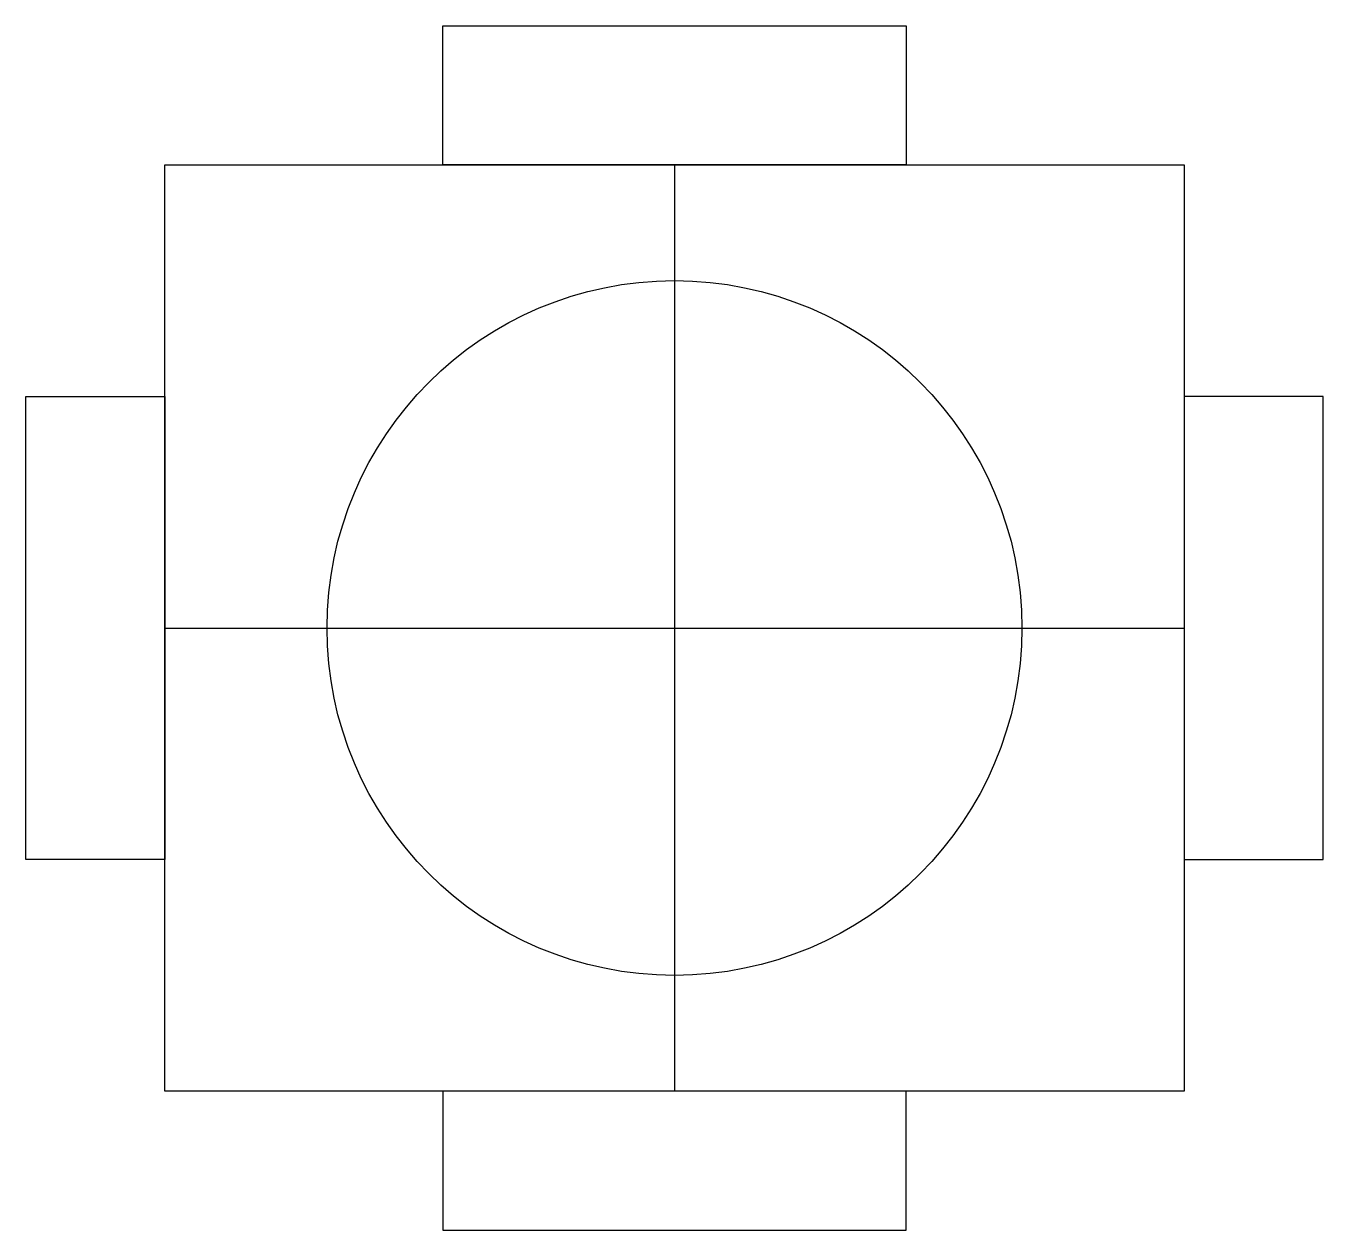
# Model space of a CAD drawing. Header units: millimetres. Extents: x -3 to 25, y -3 to 23.
import ezdxf

# ---------------------------------------------------------------- set-up
doc = ezdxf.new("R2010")
doc.units = ezdxf.units.MM
doc.layers.get('0').update_dxf_attribs({"linetype": 'CONTINUOUS'})

msp = doc.modelspace()

# ---------------------------------------------------------------- linework, layer by layer
for p, q in [((11, 20), (11, 0)), ((0, 10), (22, 10))]:
    msp.add_line(p, q)
for points in [[(16, 20), (6, 20), (6, 23), (16, 23)], [(22, 0), (0, 0), (0, 20), (22, 20)], [(-3, 15), (0, 15), (0, 5), (-3, 5)], [(25, 5), (25, 15), (22, 15), (22, 5)], [(16, 0), (6, 0), (6, -3), (16, -3)]]:
    msp.add_lwpolyline(points, close=True)
msp.add_circle((11, 10), 7.5)

doc.saveas('drawing.dxf')
